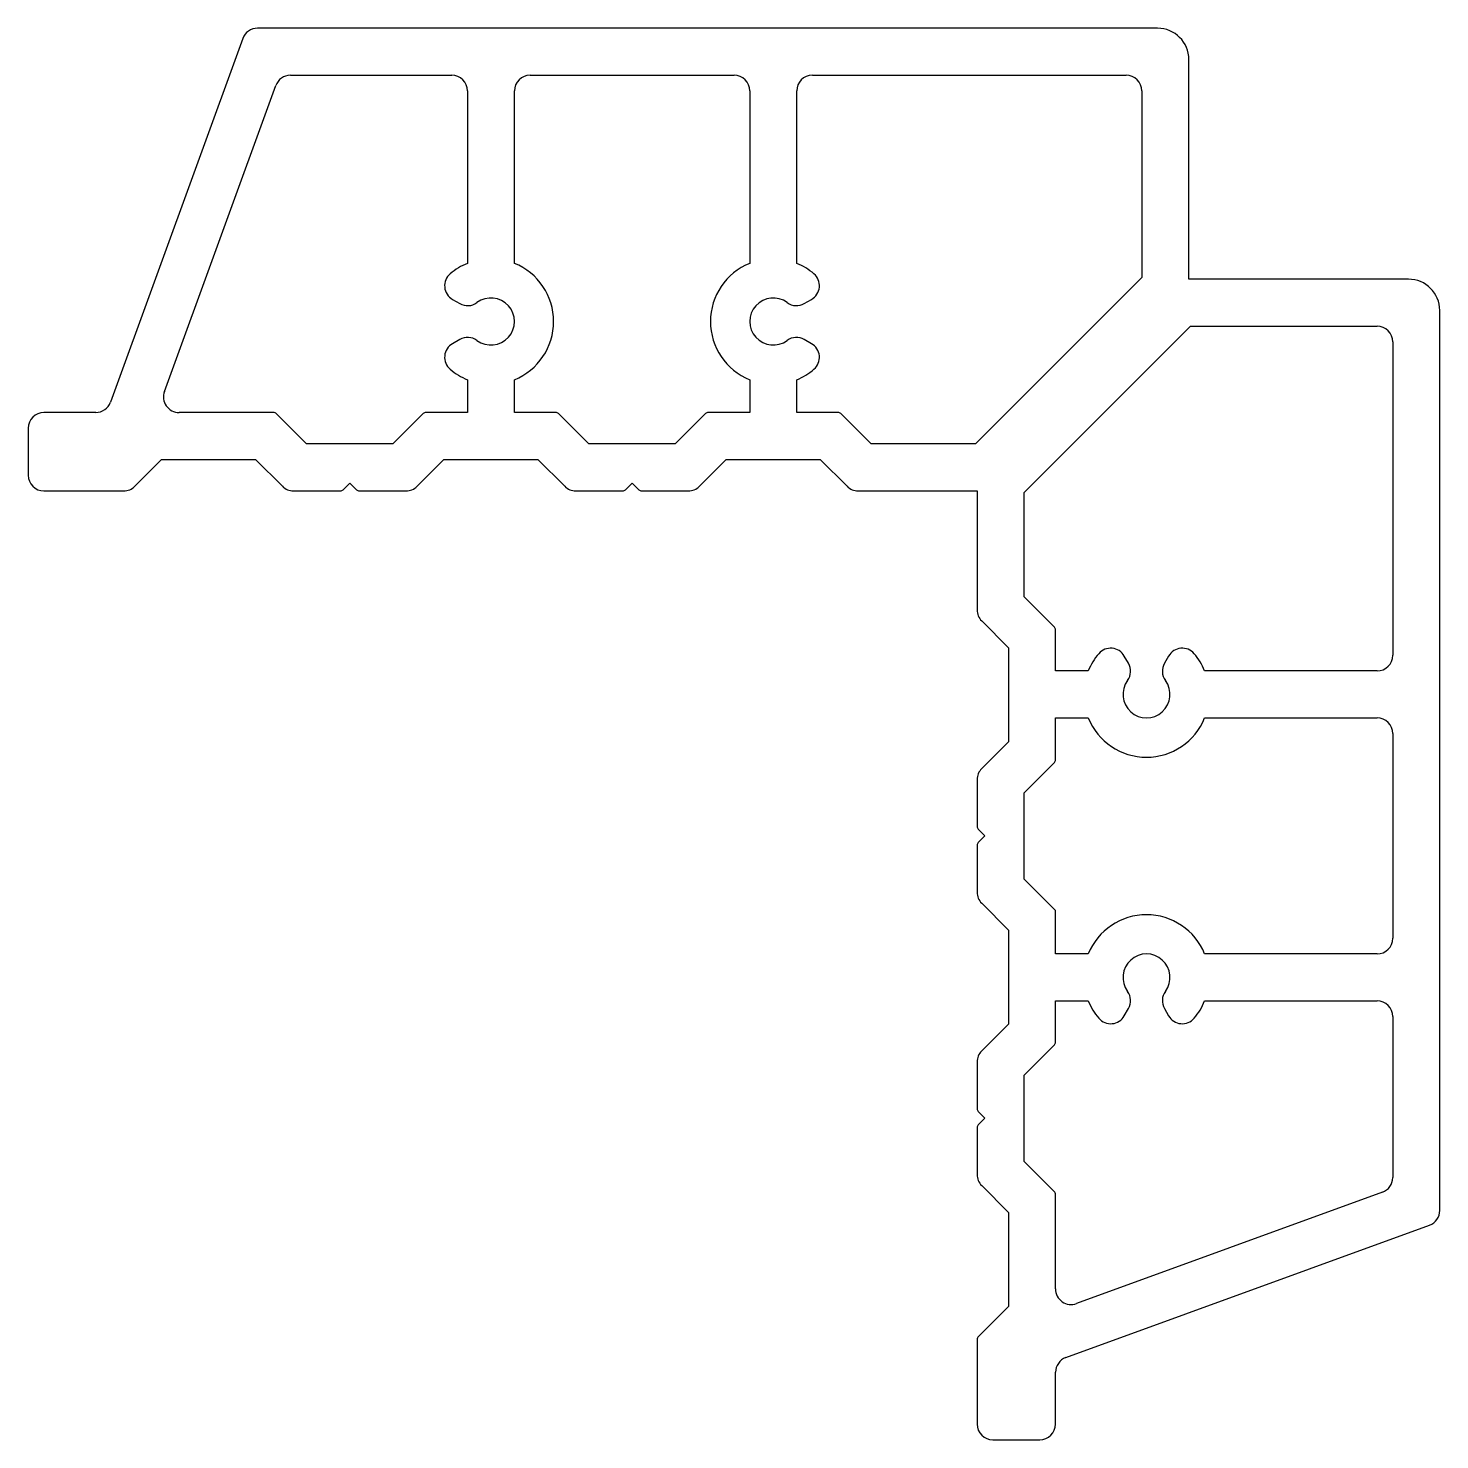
# Model space of a CAD drawing. Extents: x 1084.4 to 1174.4, y 758.9 to 848.9.
import ezdxf

# ---------------------------------------------------------------- set-up
doc = ezdxf.new("R2010")
doc.units = 0
doc.layers.get('0').update_dxf_attribs({"linetype": 'CONTINUOUS'})

msp = doc.modelspace()

# ---------------------------------------------------------------- linework, layer by layer
for p, q in [((1156.432, 848.878), (1099.049, 848.878)), ((1098.11, 848.22), (1089.671, 825.036)), ((1158.432, 832.878), (1158.432, 846.878)), ((1093.113, 825.72), (1100.21, 845.22)), ((1101.15, 845.878), (1111.432, 845.878)), ((1116.432, 845.878), (1129.432, 845.878)), ((1134.432, 845.878), (1154.432, 845.878)), ((1112.432, 844.878), (1112.432, 833.886)), ((1115.432, 833.886), (1115.432, 844.878)), ((1130.432, 844.878), (1130.432, 833.886)), ((1133.432, 833.886), (1133.432, 844.878)), ((1155.432, 844.878), (1155.432, 832.989)), ((1155.432, 832.989), (1144.821, 822.378)), ((1172.432, 832.878), (1158.432, 832.878)), ((1111.482, 831.592), (1111.948, 831.324)), ((1133.916, 831.324), (1134.381, 831.592)), ((1174.432, 773.496), (1174.432, 830.878)), ((1147.932, 819.267), (1158.543, 829.878)), ((1158.543, 829.878), (1170.432, 829.878)), ((1111.948, 829.032), (1111.482, 828.764)), ((1134.381, 828.764), (1133.916, 829.032)), ((1171.432, 828.878), (1171.432, 808.9)), ((1112.432, 826.47), (1112.432, 824.378)), ((1115.432, 824.378), (1115.432, 826.47)), ((1130.432, 826.47), (1130.432, 824.378)), ((1133.432, 824.378), (1133.432, 826.47)), ((1088.732, 824.378), (1085.432, 824.378)), ((1100.071, 824.378), (1094.053, 824.378)), ((1102.175, 822.378), (1100.248, 824.305)), ((1109.616, 824.305), (1107.689, 822.378)), ((1112.432, 824.378), (1109.793, 824.378)), ((1118.071, 824.378), (1115.432, 824.378)), ((1120.175, 822.378), (1118.248, 824.305)), ((1127.616, 824.305), (1125.689, 822.378)), ((1130.432, 824.378), (1127.793, 824.378)), ((1136.071, 824.378), (1133.432, 824.378)), ((1138.175, 822.378), (1136.248, 824.305)), ((1084.432, 823.378), (1084.432, 820.378)), ((1107.689, 822.378), (1102.175, 822.378)), ((1125.689, 822.378), (1120.175, 822.378)), ((1144.821, 822.378), (1138.175, 822.378)), ((1091.225, 819.671), (1092.932, 821.378)), ((1092.932, 821.378), (1098.932, 821.378)), ((1098.932, 821.378), (1100.639, 819.671)), ((1109.225, 819.671), (1110.932, 821.378)), ((1110.932, 821.378), (1116.932, 821.378)), ((1116.932, 821.378), (1118.639, 819.671)), ((1127.225, 819.671), (1128.932, 821.378)), ((1128.932, 821.378), (1134.932, 821.378)), ((1134.932, 821.378), (1136.639, 819.671)), ((1085.432, 819.378), (1090.518, 819.378)), ((1101.346, 819.378), (1104.328, 819.378)), ((1104.505, 819.451), (1104.932, 819.878)), ((1104.932, 819.878), (1105.359, 819.451)), ((1105.535, 819.378), (1108.518, 819.378)), ((1119.346, 819.378), (1122.328, 819.378)), ((1122.505, 819.451), (1122.932, 819.878)), ((1122.932, 819.878), (1123.359, 819.451)), ((1123.535, 819.378), (1126.518, 819.378)), ((1137.346, 819.378), (1144.932, 819.378)), ((1144.932, 819.378), (1144.932, 811.792)), ((1147.932, 812.621), (1147.932, 819.267)), ((1149.859, 810.694), (1147.932, 812.621)), ((1145.225, 811.085), (1146.932, 809.378)), ((1149.932, 807.9), (1149.932, 810.517)), ((1146.932, 809.378), (1146.932, 803.378)), ((1154.586, 808.385), (1154.318, 808.85)), ((1157.146, 808.85), (1156.878, 808.385)), ((1152.024, 807.9), (1149.932, 807.9)), ((1170.432, 807.9), (1159.44, 807.9)), ((1149.932, 802.239), (1149.932, 804.9)), ((1149.932, 804.9), (1152.024, 804.9)), ((1159.44, 804.9), (1170.432, 804.9)), ((1171.432, 803.9), (1171.432, 790.856)), ((1146.932, 803.378), (1145.225, 801.671)), ((1147.932, 800.135), (1149.859, 802.062)), ((1144.932, 800.964), (1144.932, 797.982)), ((1147.932, 794.621), (1147.932, 800.135)), ((1145.005, 797.805), (1145.432, 797.378)), ((1144.932, 796.775), (1144.932, 793.792)), ((1145.432, 797.378), (1145.005, 796.951)), ((1149.932, 792.621), (1147.932, 794.621)), ((1145.225, 793.085), (1146.932, 791.378)), ((1149.932, 789.856), (1149.932, 792.621)), ((1146.932, 791.378), (1146.932, 785.378)), ((1152.024, 789.856), (1149.932, 789.856)), ((1170.432, 789.856), (1159.44, 789.856)), ((1149.932, 784.239), (1149.932, 786.856)), ((1149.932, 786.856), (1152.024, 786.856)), ((1159.44, 786.856), (1170.432, 786.856)), ((1154.318, 785.906), (1154.586, 786.371)), ((1156.878, 786.371), (1157.146, 785.906)), ((1171.432, 785.856), (1171.432, 775.596)), ((1146.932, 785.378), (1145.225, 783.671)), ((1147.932, 782.135), (1149.859, 784.062)), ((1144.932, 782.964), (1144.932, 779.982)), ((1147.932, 776.621), (1147.932, 782.135)), ((1145.005, 779.805), (1145.432, 779.378)), ((1144.932, 778.775), (1144.932, 775.792)), ((1145.432, 779.378), (1145.005, 778.951)), ((1149.859, 774.694), (1147.932, 776.621)), ((1145.225, 775.085), (1146.932, 773.378)), ((1149.932, 768.499), (1149.932, 774.517)), ((1170.774, 774.656), (1151.274, 767.559)), ((1146.932, 773.378), (1146.932, 767.378)), ((1150.59, 764.118), (1173.774, 772.556)), ((1146.932, 767.378), (1145.005, 765.451)), ((1144.932, 765.275), (1144.932, 759.878)), ((1149.932, 759.878), (1149.932, 763.178)), ((1145.932, 758.878), (1148.932, 758.878))]:
    msp.add_line(p, q)
for centre, radius, start, end in [((1099.049, 847.878), 1, 90, 160), ((1156.432, 846.878), 2, 0, 90), ((1101.15, 844.878), 1, 90, 160), ((1111.432, 844.878), 1, 0, 90), ((1116.432, 844.878), 1, 90, 180), ((1129.432, 844.878), 1, 0, 90), ((1134.432, 844.878), 1, 90, 180), ((1154.432, 844.878), 1, 0, 90), ((1113.932, 830.178), 4, 112.02431, 130.52878), ((1113.932, 830.178), 4, 292.02431, 67.97569), ((1131.932, 830.178), 4, 112.02431, 247.97569), ((1131.932, 830.178), 4, 49.47122, 67.97569), ((1111.982, 832.458), 1, 130.52878, 240), ((1133.881, 832.458), 1, 300, 49.47122), ((1172.432, 830.878), 2, 0, 90), ((1113.932, 830.178), 1.5, 233.57818, 126.42182), ((1131.932, 830.178), 1.5, 53.57818, 306.42182), ((1112.448, 832.19), 1, 240, 306.42182), ((1133.416, 832.19), 1, 233.57818, 300), ((1170.432, 828.878), 1, 0, 90), ((1112.448, 828.166), 1, 53.57818, 120), ((1133.416, 828.166), 1, 60, 126.42182), ((1111.982, 827.898), 1, 120, 229.47122), ((1133.881, 827.898), 1, 310.52878, 60), ((1113.932, 830.178), 4, 229.47122, 247.97569), ((1131.932, 830.178), 4, 292.02431, 310.52878), ((1094.053, 825.378), 1, 160, 270), ((1088.732, 825.378), 1, 270, 340), ((1085.432, 823.378), 1, 90, 180), ((1100.071, 824.128), 0.25, 45, 90), ((1109.793, 824.128), 0.25, 90, 135), ((1118.071, 824.128), 0.25, 45, 90), ((1127.793, 824.128), 0.25, 90, 135), ((1136.071, 824.128), 0.25, 45, 90), ((1085.432, 820.378), 1, 180, 270), ((1090.518, 820.378), 1, 270, 315), ((1101.346, 820.378), 1, 225, 270), ((1104.328, 819.628), 0.25, 270, 315), ((1105.535, 819.628), 0.25, 225, 270), ((1108.518, 820.378), 1, 270, 315), ((1119.346, 820.378), 1, 225, 270), ((1122.328, 819.628), 0.25, 270, 315), ((1123.535, 819.628), 0.25, 225, 270), ((1126.518, 820.378), 1, 270, 315), ((1137.346, 820.378), 1, 225, 270), ((1145.932, 811.792), 1, 180, 225), ((1149.682, 810.517), 0.25, 0, 45), ((1153.452, 808.35), 1, 30, 139.47122), ((1158.012, 808.35), 1, 40.52878, 150), ((1155.732, 806.4), 4, 139.47122, 157.97569), ((1153.72, 807.885), 1, 323.57818, 30), ((1157.744, 807.885), 1, 150, 216.42182), ((1155.732, 806.4), 4, 22.02431, 40.52878), ((1170.432, 808.9), 1, 270, 360), ((1155.732, 806.4), 1.5, 143.57818, 36.42182), ((1155.732, 806.4), 4, 202.02431, 337.97569), ((1170.432, 803.9), 1, 0, 90), ((1149.682, 802.239), 0.25, 315, 360), ((1145.932, 800.964), 1, 135, 180), ((1145.182, 797.982), 0.25, 180, 225), ((1145.182, 796.775), 0.25, 135, 180), ((1145.932, 793.792), 1, 180, 225), ((1155.732, 788.356), 4, 22.02431, 157.97569), ((1170.432, 790.856), 1, 270, 360), ((1155.732, 788.356), 1.5, 323.57818, 216.42182), ((1155.732, 788.356), 4, 202.02431, 220.52878), ((1153.72, 786.871), 1, 330, 36.42182), ((1157.744, 786.871), 1, 143.57818, 210), ((1155.732, 788.356), 4, 319.47122, 337.97569), ((1170.432, 785.856), 1, 0, 90), ((1153.452, 786.406), 1, 220.52878, 330), ((1158.012, 786.406), 1, 210, 319.47122), ((1149.682, 784.239), 0.25, 315, 360), ((1145.932, 782.964), 1, 135, 180), ((1145.182, 779.982), 0.25, 180, 225), ((1145.182, 778.775), 0.25, 135, 180), ((1145.932, 775.792), 1, 180, 225), ((1170.432, 775.596), 1, 290, 0), ((1149.682, 774.517), 0.25, 0, 45), ((1173.432, 773.496), 1, 290, 360), ((1150.932, 768.499), 1, 180, 290), ((1145.182, 765.275), 0.25, 135, 180), ((1150.932, 763.178), 1, 110, 180), ((1145.932, 759.878), 1, 180, 270), ((1148.932, 759.878), 1, 270, 360)]:
    msp.add_arc(centre, radius, start, end)

doc.saveas('drawing.dxf')
